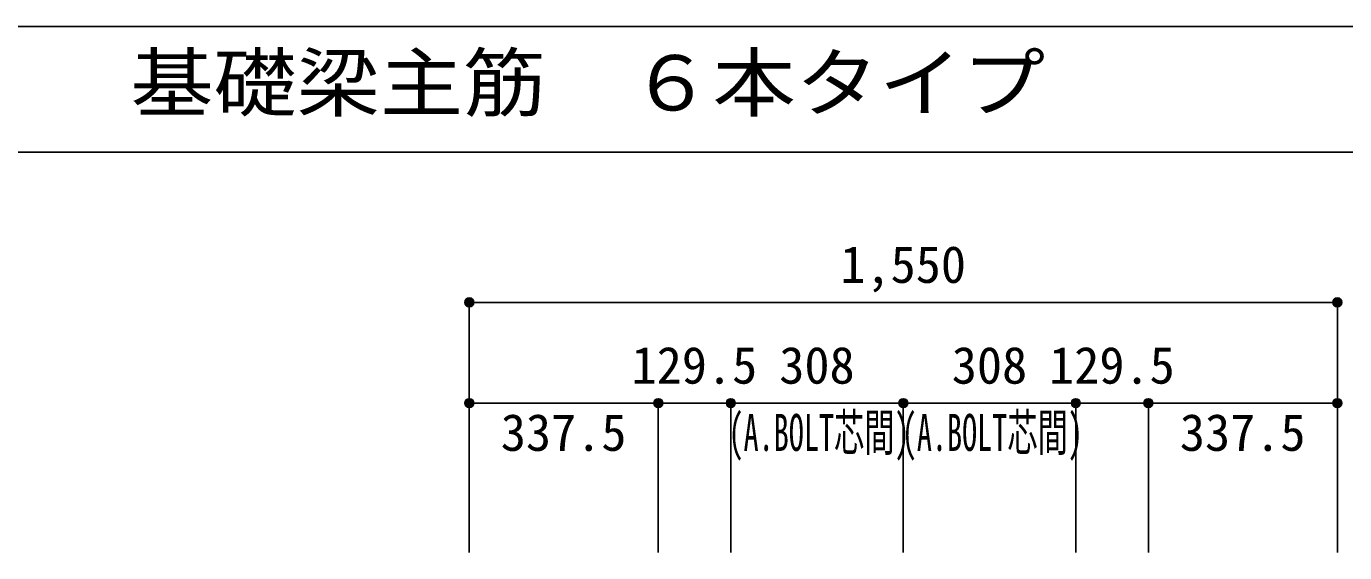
# Model space of a CAD drawing. Units: millimetres at full size, sheet at 1:30. Extents: x -5973 to 5954, y -4195 to 4201.
# Drawn here: x -1013 to 1340, y 3261 to 4201 of the extents above; entities that cross this region are included whole.
import ezdxf
from ezdxf.enums import TextEntityAlignment as Align

# ---------------------------------------------------------------- set-up
doc = ezdxf.new("R2010")
doc.units = ezdxf.units.MM
doc.header["$LTSCALE"] = 30
doc.header["$PDMODE"] = 32
doc.header["$PDSIZE"] = 15
for name, color, linetype in [('0-7_文字', 4, 'Continuous'), ('0-D_寸法', 4, 'Continuous'), ('6-7_文字', 7, 'Continuous'), ('F-0_枠', 6, 'Continuous')]:
    doc.layers.add(name, color=color, linetype=linetype)
doc.styles.add('ＭＳ ゴシック', font='')
doc.styles.get('ＭＳ ゴシック').set_extended_font_data('MS Gothic')

msp = doc.modelspace()

# ---------------------------------------------------------------- linework, layer by layer
at = {"layer": '0-D_寸法'}
for p, q in [((-222.56, 3708.07), (-222.56, 3528.07)), ((-222.56, 3708.07), (-222.56, 3528.07)), ((-222.56, 3708.07), (1327.44, 3708.07)), ((-222.56, 3708.07), (1327.44, 3708.07)), ((1327.44, 3708.07), (1327.44, 3528.07)), ((-222.56, 3528.07), (-222.56, 3261.03)), ((-222.56, 3528.07), (114.94, 3528.07)), ((-222.56, 3528.07), (-222.56, 3261.03)), ((114.94, 3528.07), (114.94, 3261.03)), ((114.94, 3528.07), (244.44, 3528.07)), ((244.44, 3528.07), (244.44, 3261.03)), ((860.44, 3528.07), (552.44, 3528.07)), ((552.44, 3528.07), (552.44, 3261.03)), ((989.94, 3528.07), (860.44, 3528.07)), ((860.44, 3528.07), (860.44, 3261.03)), ((1327.44, 3528.07), (989.94, 3528.07)), ((989.94, 3528.07), (989.94, 3261.03)), ((1327.44, 3528.07), (1327.44, 3261.03)), ((1327.44, 3528.07), (1327.44, 3261.03))]:
    msp.add_line(p, q, dxfattribs=at)
msp.add_lwpolyline([(244.44, 3528.07), (552.44, 3528.07), (552.44, 3261.03)], dxfattribs=at)
for centre, radius in [((-222.56, 3708.07), 8), ((-222.56, 3708.07), 7.2), ((-222.56, 3708.07), 6.4), ((-222.56, 3708.07), 5.6), ((-222.56, 3708.07), 4.8), ((-222.56, 3708.07), 4), ((-222.56, 3708.07), 3.2), ((-222.56, 3708.07), 2.4), ((-222.56, 3708.07), 1.6), ((-222.56, 3708.07), 0.8), ((1327.44, 3708.07), 8), ((1327.44, 3708.07), 7.2), ((1327.44, 3708.07), 6.4), ((1327.44, 3708.07), 5.6), ((1327.44, 3708.07), 4.8), ((1327.44, 3708.07), 4), ((1327.44, 3708.07), 3.2), ((1327.44, 3708.07), 2.4), ((1327.44, 3708.07), 1.6), ((1327.44, 3708.07), 0.8), ((-222.56, 3528.07), 8), ((-222.56, 3528.07), 7.2), ((-222.56, 3528.07), 6.4), ((-222.56, 3528.07), 5.6), ((-222.56, 3528.07), 4.8), ((-222.56, 3528.07), 4), ((-222.56, 3528.07), 3.2), ((114.94, 3528.07), 8), ((114.94, 3528.07), 7.2), ((114.94, 3528.07), 6.4), ((114.94, 3528.07), 5.6), ((114.94, 3528.07), 4.8), ((114.94, 3528.07), 4), ((114.94, 3528.07), 3.2), ((244.44, 3528.07), 8), ((244.44, 3528.07), 7.2), ((244.44, 3528.07), 6.4), ((244.44, 3528.07), 5.6), ((244.44, 3528.07), 4.8), ((244.44, 3528.07), 4), ((244.44, 3528.07), 3.2), ((552.44, 3528.07), 8), ((552.44, 3528.07), 8), ((552.44, 3528.07), 7.2), ((552.44, 3528.07), 7.2), ((552.44, 3528.07), 6.4), ((552.44, 3528.07), 6.4), ((552.44, 3528.07), 5.6), ((552.44, 3528.07), 5.6), ((552.44, 3528.07), 4.8), ((552.44, 3528.07), 4.8), ((552.44, 3528.07), 4), ((552.44, 3528.07), 4), ((552.44, 3528.07), 3.2), ((552.44, 3528.07), 3.2), ((860.44, 3528.07), 8), ((860.44, 3528.07), 7.2), ((860.44, 3528.07), 6.4), ((860.44, 3528.07), 5.6), ((860.44, 3528.07), 4.8), ((860.44, 3528.07), 4), ((860.44, 3528.07), 3.2), ((989.94, 3528.07), 8), ((989.94, 3528.07), 7.2), ((989.94, 3528.07), 6.4), ((989.94, 3528.07), 5.6), ((989.94, 3528.07), 4.8), ((989.94, 3528.07), 4), ((989.94, 3528.07), 3.2), ((1327.44, 3528.07), 8), ((1327.44, 3528.07), 7.2), ((1327.44, 3528.07), 6.4), ((1327.44, 3528.07), 5.6), ((1327.44, 3528.07), 4.8), ((1327.44, 3528.07), 4), ((1327.44, 3528.07), 3.2), ((-222.56, 3528.07), 2.4), ((-222.56, 3528.07), 1.6), ((-222.56, 3528.07), 0.8), ((114.94, 3528.07), 2.4), ((114.94, 3528.07), 1.6), ((114.94, 3528.07), 0.8), ((244.44, 3528.07), 2.4), ((244.44, 3528.07), 1.6), ((244.44, 3528.07), 0.8), ((552.44, 3528.07), 2.4), ((552.44, 3528.07), 2.4), ((552.44, 3528.07), 1.6), ((552.44, 3528.07), 1.6), ((552.44, 3528.07), 0.8), ((552.44, 3528.07), 0.8), ((860.44, 3528.07), 2.4), ((860.44, 3528.07), 1.6), ((860.44, 3528.07), 0.8), ((989.94, 3528.07), 2.4), ((989.94, 3528.07), 1.6), ((989.94, 3528.07), 0.8), ((1327.44, 3528.07), 2.4), ((1327.44, 3528.07), 1.6), ((1327.44, 3528.07), 0.8)]:
    msp.add_circle(centre, radius, dxfattribs=at)
at = {"layer": '0-D_寸法', "color": 7}
for p in [(-222.56, 3708.07), (-222.56, 3708.07), (1327.44, 3708.07), (-222.56, 3528.07), (114.94, 3528.07), (244.44, 3528.07), (552.44, 3528.07), (860.44, 3528.07), (989.94, 3528.07), (1327.44, 3528.07)]:
    msp.add_point(p, dxfattribs=at)
at = {"layer": 'F-0_枠'}
msp.add_line((-5972.88, 4201.15), (5954.1, 4201.15), dxfattribs=at)
at = {"layer": 'F-0_枠', "color": 2}
msp.add_line((-5972.88, 3976.15), (3723.6, 3976.15), dxfattribs=at)

# ---------------------------------------------------------------- texts
at = {"layer": '0-7_文字', "style": 'ＭＳ ゴシック', "width": 0.6}
for p in [(240.22, 3422.95), (549.65, 3422.95)]:
    msp.add_text('(A.BOLT芯間)', height=65.98, dxfattribs=at).set_placement(p, align=Align.BOTTOM_LEFT)
at = {"layer": '0-D_寸法', "style": 'ＭＳ ゴシック'}
for s, p in [('1,550', (439.94, 3723.07)), ('129.5', (67.19, 3543.07)), ('308', (330.94, 3543.07)), ('308', (638.94, 3543.07)), ('129.5', (812.69, 3543.07)), ('337.5', (-166.31, 3423.07)), ('337.5', (1046.19, 3423.07))]:
    msp.add_text(s, height=65.98, dxfattribs=at).set_placement(p, align=Align.BOTTOM_LEFT)
at = {"layer": '6-7_文字', "color": 2, "style": 'ＭＳ ゴシック', "width": 1.1}
msp.add_text('\u3000\u3000基礎梁主筋\u3000６本タイプ', height=98.97, dxfattribs=at).set_placement((-1124.64, 4021.15), align=Align.BOTTOM_LEFT)

doc.saveas('drawing.dxf')
